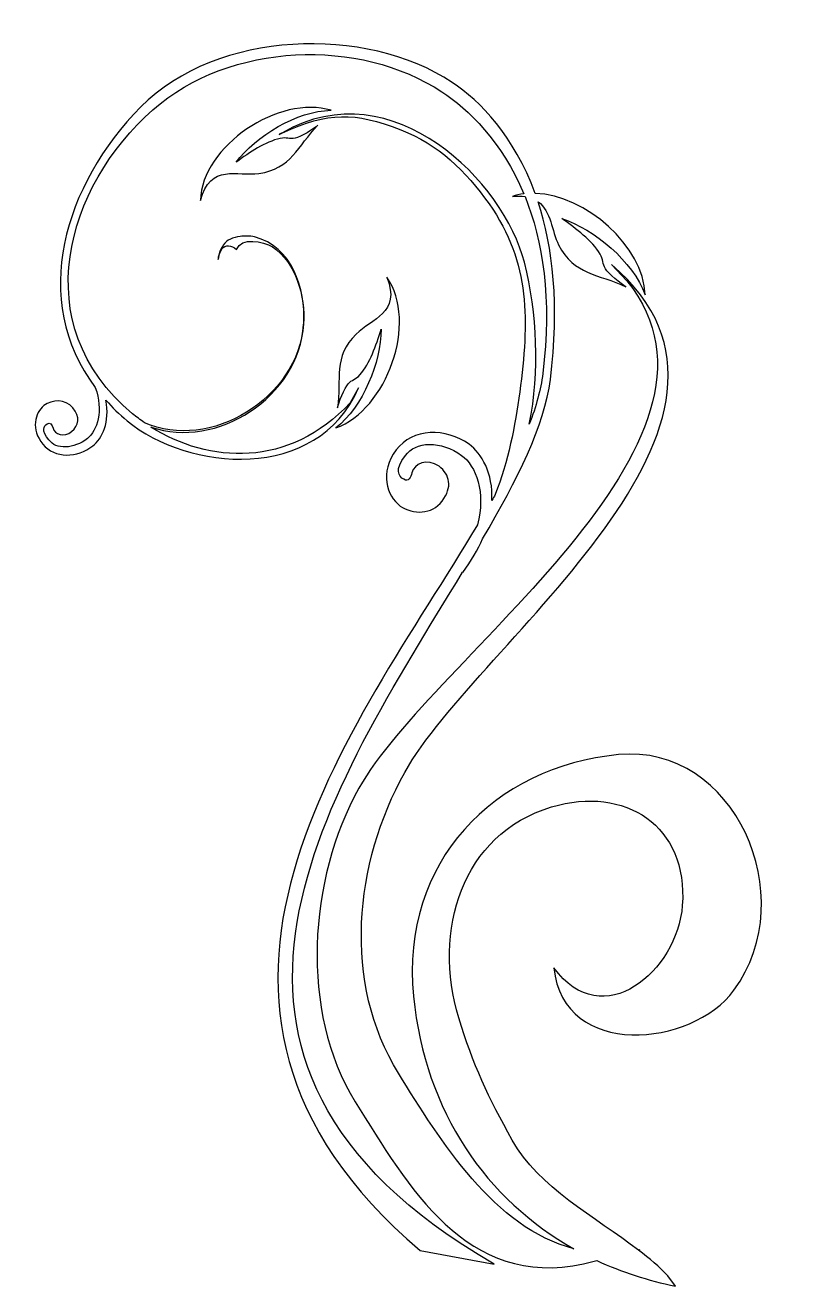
# Model space of a CAD drawing. Header units: centimetres. Extents: x -5.1 to 5.5, y -8.4 to 8.7.
import ezdxf

# ---------------------------------------------------------------- set-up
doc = ezdxf.new("R2010")
doc.units = ezdxf.units.CM
doc.header["$MEASUREMENT"] = 0
doc.layers.add('Camada 1', color=7, linetype='Continuous')

msp = doc.modelspace()

# ---------------------------------------------------------------- linework, layer by layer
at = {"layer": 'Camada 1'}
for points, knots in [([(2.21521, 6.04045), (2.41195, 5.90022), (2.61844, 5.74885), (2.73424, 5.55978), (2.73424, 5.55978), (2.7775, 5.48932), (2.76424, 5.42863), (2.80539, 5.36304), (2.80539, 5.36304), (2.84307, 5.30025), (3.01608, 5.15095), (3.08304, 5.11817), (3.08304, 5.11817), (2.70701, 5.29608), (2.37914, 5.27515), (2.17123, 5.68673), (2.17123, 5.68673), (2.07426, 5.87368), (2.07357, 6.1402), (1.89217, 6.26995), (1.89217, 6.26995), (2.09238, 5.65813), (2.18588, 4.8684), (2.05891, 3.86243), (2.05891, 3.86243), (1.98287, 3.24293), (1.61102, 2.51041), (1.14083, 1.70674), (1.14083, 1.70674), (1.07804, 1.56373), (0.99015, 1.41025), (0.87225, 1.25189), (0.87225, 1.25189), (0.87225, 1.25189), (0.87016, 1.25398), (0.86947, 1.25398), (0.86947, 1.25398), (-0.89345, -1.65308), (-3.48097, -5.34772), (1.29921, -8.11105), (1.29921, -8.11105), (1.29921, -8.11105), (0.29324, -7.92619), (0.29324, -7.92619), (0.29324, -7.92619), (-3.6428, -4.56775), (-0.59276, -0.88147), (1.0711, 1.89512), (1.0711, 1.89512), (1.18969, 2.33113), (1.04948, 2.69948), (0.85692, 2.83622), (0.85692, 2.83622), (0.57927, 3.04133), (0.22626, 3.02876), (0.09511, 2.83344), (0.09511, 2.83344), (-0.05277, 2.64437), (0.00026, 2.55229), (0.07487, 2.51321), (0.07487, 2.51321), (0.13906, 2.47066), (0.16695, 2.53972), (0.18441, 2.60251), (0.18441, 2.60251), (0.20952, 2.72321), (0.39441, 2.80272), (0.55136, 2.69112), (0.55136, 2.69112), (0.69786, 2.57253), (0.73763, 2.40857), (0.59181, 2.21672), (0.59181, 2.21672), (0.45507, 2.03323), (0.19904, 2.03395), (0.02465, 2.15113), (0.02465, 2.15113), (-0.15884, 2.28855), (-0.25861, 2.60738), (-0.02906, 2.90945), (-0.02906, 2.90945), (0.18999, 3.21012), (0.64343, 3.21221), (0.95876, 2.98758), (0.95876, 2.98758), (1.12828, 2.86341), (1.28385, 2.59343), (1.26711, 2.22645), (1.26711, 2.22645), (1.28314, 2.25365), (1.29852, 2.28016), (1.31246, 2.30667), (1.31246, 2.30667), (1.48478, 2.75247), (1.58384, 3.23591), (1.64454, 3.69565), (1.64454, 3.69565), (1.76871, 4.64863), (1.79384, 5.43624), (1.22806, 6.24271), (1.22806, 6.24271), (0.91691, 6.6843), (0.5367, 7.04847), (0.03442, 7.24241), (0.03442, 7.24241), (-0.60182, 7.48868), (-0.94017, 7.48379), (-1.56874, 7.20405), (-1.56874, 7.20405), (-0.06813, 8.06492), (1.44015, 6.52455), (1.70733, 5.44952), (1.70733, 5.44952), (1.88034, 4.75398), (1.91802, 3.97682), (1.77361, 3.25964), (1.77361, 3.25964), (1.8664, 3.49824), (1.9285, 3.72705), (1.9557, 3.94261), (1.9557, 3.94261), (2.08336, 4.95975), (1.95501, 5.74458), (1.71572, 6.33828), (1.71572, 6.33828), (1.66688, 6.34595), (1.60827, 6.34804), (1.54411, 6.34177), (1.54411, 6.34177), (1.59433, 6.35712), (1.64597, 6.36897), (1.69828, 6.37595), (1.69828, 6.37595), (1.40319, 7.08683), (0.94694, 7.52146), (0.59044, 7.75657), (0.59044, 7.75657), (-0.52439, 8.49332), (-2.27823, 8.43543), (-3.32609, 7.51246), (-3.32609, 7.51246), (-4.49531, 6.48553), (-5.05342, 4.60892), (-3.60094, 3.39991), (-3.60094, 3.39991), (-3.54861, 3.35946), (-3.49421, 3.31897), (-3.43978, 3.27921), (-3.43978, 3.27921), (-2.54959, 2.88366), (-1.35804, 3.60711), (-1.28271, 4.61377), (-1.28271, 4.61377), (-1.28271, 4.61168), (-1.28271, 4.61028), (-1.28271, 4.60888), (-1.28271, 4.60888), (-1.34481, 3.62802), (-2.46659, 2.90946), (-3.35048, 3.22058), (-3.35048, 3.22058), (-2.57051, 2.72734), (-1.48223, 2.65551), (-0.65133, 3.54848), (-0.65133, 3.54848), (-0.65133, 3.54848), (-0.53833, 3.75009), (-0.53833, 3.75009), (-0.53833, 3.75009), (-1.09713, 2.46157), (-2.85656, 2.62341), (-3.6742, 3.3057), (-3.6742, 3.3057), (-3.78093, 3.395), (-3.87512, 3.48638), (-3.96024, 3.58195), (-3.96024, 3.58195), (-3.90444, 3.28824), (-4.01117, 3.06569), (-4.13743, 2.96523), (-4.13743, 2.96523), (-4.34531, 2.80267), (-4.65578, 2.79082), (-4.81484, 2.98756), (-4.81484, 2.98756), (-4.98158, 3.18986), (-4.92229, 3.41034), (-4.80158, 3.51009), (-4.80158, 3.51009), (-4.68508, 3.59521), (-4.51136, 3.60357), (-4.4109, 3.48218), (-4.4109, 3.48218), (-4.30557, 3.35521), (-4.3265, 3.24289), (-4.42556, 3.15777), (-4.42556, 3.15777), (-4.52742, 3.07615), (-4.65858, 3.1229), (-4.67742, 3.20452), (-4.67742, 3.20452), (-4.69277, 3.24847), (-4.71229, 3.29382), (-4.75695, 3.26313), (-4.75695, 3.26313), (-4.80648, 3.23593), (-4.83998, 3.17105), (-4.73324, 3.04546), (-4.73324, 3.04546), (-4.63696, 2.91431), (-4.39558, 2.91849), (-4.21212, 3.0657), (-4.21212, 3.0657), (-4.07816, 3.16894), (-3.99236, 3.44522), (-4.10467, 3.75425), (-4.10467, 3.75425), (-4.9976, 4.9347), (-4.5274, 6.50646), (-3.48725, 7.55432), (-3.48725, 7.55432), (-2.45334, 8.59447), (-0.44277, 8.65797), (0.72926, 7.88431), (0.72926, 7.88431), (1.11087, 7.63177), (1.56989, 7.15877), (1.85244, 6.38161), (1.85244, 6.38161), (2.53962, 6.36068), (3.31955, 5.66792), (3.34257, 5.00797), (3.34257, 5.00797), (3.17655, 5.46699), (2.65471, 5.89744), (2.21521, 6.04045)], [0, 0, 0, 0, 0.01666667, 0.01666667, 0.01666667, 0.01666667, 0.03333333, 0.03333333, 0.03333333, 0.03333333, 0.05, 0.05, 0.05, 0.05, 0.06666667, 0.06666667, 0.06666667, 0.06666667, 0.08333333, 0.08333333, 0.08333333, 0.08333333, 0.1, 0.1, 0.1, 0.1, 0.11666667, 0.11666667, 0.11666667, 0.11666667, 0.13333333, 0.13333333, 0.13333333, 0.13333333, 0.15, 0.15, 0.15, 0.15, 0.16666667, 0.16666667, 0.16666667, 0.16666667, 0.18333333, 0.18333333, 0.18333333, 0.18333333, 0.2, 0.2, 0.2, 0.2, 0.21666667, 0.21666667, 0.21666667, 0.21666667, 0.23333333, 0.23333333, 0.23333333, 0.23333333, 0.25, 0.25, 0.25, 0.25, 0.26666667, 0.26666667, 0.26666667, 0.26666667, 0.28333333, 0.28333333, 0.28333333, 0.28333333, 0.3, 0.3, 0.3, 0.3, 0.31666667, 0.31666667, 0.31666667, 0.31666667, 0.33333333, 0.33333333, 0.33333333, 0.33333333, 0.35, 0.35, 0.35, 0.35, 0.36666667, 0.36666667, 0.36666667, 0.36666667, 0.38333333, 0.38333333, 0.38333333, 0.38333333, 0.4, 0.4, 0.4, 0.4, 0.41666667, 0.41666667, 0.41666667, 0.41666667, 0.43333333, 0.43333333, 0.43333333, 0.43333333, 0.45, 0.45, 0.45, 0.45, 0.46666667, 0.46666667, 0.46666667, 0.46666667, 0.48333333, 0.48333333, 0.48333333, 0.48333333, 0.5, 0.5, 0.5, 0.5, 0.51666667, 0.51666667, 0.51666667, 0.51666667, 0.53333333, 0.53333333, 0.53333333, 0.53333333, 0.55, 0.55, 0.55, 0.55, 0.56666667, 0.56666667, 0.56666667, 0.56666667, 0.58333333, 0.58333333, 0.58333333, 0.58333333, 0.6, 0.6, 0.6, 0.6, 0.61666667, 0.61666667, 0.61666667, 0.61666667, 0.63333333, 0.63333333, 0.63333333, 0.63333333, 0.65, 0.65, 0.65, 0.65, 0.66666667, 0.66666667, 0.66666667, 0.66666667, 0.68333333, 0.68333333, 0.68333333, 0.68333333, 0.7, 0.7, 0.7, 0.7, 0.71666667, 0.71666667, 0.71666667, 0.71666667, 0.73333333, 0.73333333, 0.73333333, 0.73333333, 0.75, 0.75, 0.75, 0.75, 0.76666667, 0.76666667, 0.76666667, 0.76666667, 0.78333333, 0.78333333, 0.78333333, 0.78333333, 0.8, 0.8, 0.8, 0.8, 0.81666667, 0.81666667, 0.81666667, 0.81666667, 0.83333333, 0.83333333, 0.83333333, 0.83333333, 0.85, 0.85, 0.85, 0.85, 0.86666667, 0.86666667, 0.86666667, 0.86666667, 0.88333333, 0.88333333, 0.88333333, 0.88333333, 0.9, 0.9, 0.9, 0.9, 0.91666667, 0.91666667, 0.91666667, 0.91666667, 0.93333333, 0.93333333, 0.93333333, 0.93333333, 0.95, 0.95, 0.95, 0.95, 0.96666667, 0.96666667, 0.96666667, 0.96666667, 1, 1, 1, 1]), ([(-2.68008, 6.28532), (-2.66333, 7.02898), (-1.60992, 7.72174), (-0.90949, 7.50687), (-0.90949, 7.50687), (-1.37831, 7.49988), (-1.93221, 7.15876), (-2.19801, 6.80366), (-2.19801, 6.80366), (-2.00965, 6.93971), (-1.80733, 7.08063), (-1.59876, 7.12666), (-1.59876, 7.12666), (-1.52272, 7.1441), (-1.47038, 7.11409), (-1.39855, 7.12944), (-1.39855, 7.12944), (-1.32672, 7.14479), (-1.13973, 7.25432), (-1.0888, 7.30663), (-1.0888, 7.30663), (-1.36577, 7.01921), (-1.45017, 6.71505), (-1.88829, 6.65295), (-1.88829, 6.65295), (-2.1764, 6.6111), (-2.54822, 6.79459), (-2.68008, 6.28532)], [0, 0, 0, 0, 0.125, 0.125, 0.125, 0.125, 0.25, 0.25, 0.25, 0.25, 0.375, 0.375, 0.375, 0.375, 0.5, 0.5, 0.5, 0.5, 0.625, 0.625, 0.625, 0.625, 0.75, 0.75, 0.75, 0.75, 1, 1, 1, 1]), ([(-1.61548, 7.18178), (-1.59873, 7.18877), (-1.58548, 7.19572), (-1.56873, 7.20411), (-1.56873, 7.20411), (-1.5813, 7.19575), (-1.59175, 7.19085), (-1.60432, 7.18387), (-1.60432, 7.18387), (-1.60432, 7.18387), (-1.61548, 7.18178), (-1.61548, 7.18178)], [0, 0, 0, 0, 0.25, 0.25, 0.25, 0.25, 0.5, 0.5, 0.5, 0.5, 1, 1, 1, 1]), ([(-1.71036, 5.66302), (-1.70827, 5.66233), (-1.70547, 5.66024), (-1.70547, 5.65813), (-1.70547, 5.65813), (-1.83035, 5.73208), (-2.12685, 5.79555), (-2.19312, 5.62463), (-2.19312, 5.62463), (-2.2608, 5.68882), (-2.34171, 5.68882), (-2.39055, 5.63162), (-2.39055, 5.63162), (-2.39544, 5.62395), (-2.39891, 5.61559), (-2.40312, 5.6072), (-2.40312, 5.6072), (-2.40312, 5.6072), (-2.42683, 5.55278), (-2.42683, 5.55278), (-2.42683, 5.55278), (-2.43172, 5.53116), (-2.438, 5.51301), (-2.44009, 5.48931), (-2.44009, 5.48931), (-2.44009, 5.48931), (-2.438, 5.51302), (-2.438, 5.51302), (-2.438, 5.51302), (-2.438, 5.52069), (-2.43311, 5.52977), (-2.43173, 5.53813), (-2.43173, 5.53813), (-2.43173, 5.53813), (-2.43522, 5.52977), (-2.43522, 5.52977), (-2.43522, 5.52977), (-2.43453, 5.54371), (-2.43033, 5.55348), (-2.42686, 5.56536), (-2.42686, 5.56536), (-2.4171, 5.60513), (-2.40244, 5.63791), (-2.37942, 5.66791), (-2.37942, 5.66791), (-2.37942, 5.66791), (-2.37243, 5.68326), (-2.37243, 5.68326), (-2.37243, 5.68326), (-2.3229, 5.75232), (-2.23847, 5.78999), (-2.14362, 5.79976), (-2.14362, 5.79976), (-2.08083, 5.80952), (-2.01247, 5.80743), (-1.94899, 5.79349), (-1.94899, 5.79349), (-1.44321, 5.66583), (-1.25345, 5.09306), (-1.28137, 4.62914), (-1.28137, 4.62914), (-1.28206, 4.62496), (-1.28206, 4.61938), (-1.28277, 4.61379), (-1.28277, 4.61379), (-1.26038, 4.98913), (-1.38598, 5.44257), (-1.71036, 5.66302)], [0, 0, 0, 0, 0.05555556, 0.05555556, 0.05555556, 0.05555556, 0.11111111, 0.11111111, 0.11111111, 0.11111111, 0.16666667, 0.16666667, 0.16666667, 0.16666667, 0.22222222, 0.22222222, 0.22222222, 0.22222222, 0.27777778, 0.27777778, 0.27777778, 0.27777778, 0.33333333, 0.33333333, 0.33333333, 0.33333333, 0.38888889, 0.38888889, 0.38888889, 0.38888889, 0.44444444, 0.44444444, 0.44444444, 0.44444444, 0.5, 0.5, 0.5, 0.5, 0.55555556, 0.55555556, 0.55555556, 0.55555556, 0.61111111, 0.61111111, 0.61111111, 0.61111111, 0.66666667, 0.66666667, 0.66666667, 0.66666667, 0.72222222, 0.72222222, 0.72222222, 0.72222222, 0.77777778, 0.77777778, 0.77777778, 0.77777778, 0.83333333, 0.83333333, 0.83333333, 0.83333333, 0.88888889, 0.88888889, 0.88888889, 0.88888889, 1, 1, 1, 1]), ([(-1.70549, 5.65606), (-1.70549, 5.65606), (-1.70549, 5.65815), (-1.70549, 5.65815), (-1.70549, 5.65815), (-1.70549, 5.65815), (-1.70549, 5.65606), (-1.70409, 5.65606), (-1.70409, 5.65606), (-1.7006, 5.65397), (-1.7006, 5.65397), (-1.70549, 5.65606)], [0, 0, 0, 0, 0.25, 0.25, 0.25, 0.25, 0.5, 0.5, 0.5, 0.5, 1, 1, 1, 1]), ([(0.20602, -4.48404), (0.02465, -2.65765), (1.29851, -1.37749), (2.9819, -1.21355), (2.9819, -1.21355), (4.54807, -1.06216), (5.47732, -3.12924), (4.54598, -4.40173), (4.54598, -4.40173), (3.9781, -5.17611), (2.23543, -5.34074), (2.10568, -4.09756), (2.10568, -4.09756), (2.76494, -5.00656), (3.78208, -4.14151), (3.84627, -3.25412), (3.84627, -3.25412), (3.92649, -2.17697), (3.07051, -1.62445), (2.07499, -1.92234), (2.07499, -1.92234), (0.84785, -2.29069), (0.46765, -3.60504), (0.81785, -4.77775), (0.81785, -4.77775), (1.00761, -5.40283), (1.22317, -5.85979), (1.5427, -6.43113), (1.5427, -6.43113), (1.89571, -7.06946), (2.66869, -7.47409), (3.2526, -7.92058), (3.2526, -7.92058), (3.26027, -7.91918), (3.26654, -7.9178), (3.27284, -7.91709), (3.27284, -7.91709), (3.27284, -7.91709), (3.25469, -7.92127), (3.25469, -7.92127), (3.25469, -7.92127), (3.4005, -8.0329), (3.53584, -8.14662), (3.64815, -8.26938), (3.64815, -8.26938), (3.64815, -8.26938), (3.75488, -8.40752), (3.75488, -8.40752), (3.75488, -8.40752), (3.38166, -8.33288), (3.02516, -8.21567), (2.6903, -8.06219), (2.6903, -8.06219), (2.6903, -8.06219), (2.50753, -8.10754), (2.50753, -8.10754), (2.50753, -8.10754), (0.92111, -8.4424), (0.13279, -7.06667), (-0.58299, -5.91279), (-0.58299, -5.91279), (-1.34131, -4.68846), (-1.21855, -2.89485), (-0.53486, -1.66908), (-0.53486, -1.66908), (0.44809, 0.09384), (4.86203, 3.00367), (3.09631, 5.19702), (3.09631, 5.19702), (3.09631, 5.19702), (2.88843, 5.41816), (2.88843, 5.41816), (2.88843, 5.41816), (5.38456, 3.28969), (1.06971, 0.308), (0.08673, -1.45423), (0.08673, -1.45423), (-0.59624, -2.68137), (-0.7588, -4.30056), (0.00093, -5.5263), (0.00093, -5.5263), (0.5709, -6.44509), (1.3013, -7.62617), (2.37705, -7.90104), (2.37705, -7.90104), (1.20016, -7.24177), (0.36231, -6.06069), (0.20602, -4.48404)], [0, 0, 0, 0, 0.04347826, 0.04347826, 0.04347826, 0.04347826, 0.08695652, 0.08695652, 0.08695652, 0.08695652, 0.13043478, 0.13043478, 0.13043478, 0.13043478, 0.17391304, 0.17391304, 0.17391304, 0.17391304, 0.2173913, 0.2173913, 0.2173913, 0.2173913, 0.26086957, 0.26086957, 0.26086957, 0.26086957, 0.30434783, 0.30434783, 0.30434783, 0.30434783, 0.34782609, 0.34782609, 0.34782609, 0.34782609, 0.39130435, 0.39130435, 0.39130435, 0.39130435, 0.43478261, 0.43478261, 0.43478261, 0.43478261, 0.47826087, 0.47826087, 0.47826087, 0.47826087, 0.52173913, 0.52173913, 0.52173913, 0.52173913, 0.56521739, 0.56521739, 0.56521739, 0.56521739, 0.60869565, 0.60869565, 0.60869565, 0.60869565, 0.65217391, 0.65217391, 0.65217391, 0.65217391, 0.69565217, 0.69565217, 0.69565217, 0.69565217, 0.73913043, 0.73913043, 0.73913043, 0.73913043, 0.7826087, 0.7826087, 0.7826087, 0.7826087, 0.82608696, 0.82608696, 0.82608696, 0.82608696, 0.86956522, 0.86956522, 0.86956522, 0.86956522, 0.91304348, 0.91304348, 0.91304348, 0.91304348, 1, 1, 1, 1]), ([(-0.8488, 3.20737), (-0.47558, 3.49479), (-0.23626, 4.09894), (-0.23417, 4.54333), (-0.23417, 4.54333), (-0.30466, 4.32079), (-0.38138, 4.08708), (-0.52161, 3.92592), (-0.52161, 3.92592), (-0.57323, 3.86731), (-0.63252, 3.86104), (-0.68068, 3.80453), (-0.68068, 3.80453), (-0.72743, 3.75151), (-0.81392, 3.54921), (-0.82231, 3.47803), (-0.82231, 3.47803), (-0.77138, 3.87358), (-0.88719, 4.16658), (-0.57186, 4.47845), (-0.57186, 4.47845), (-0.36675, 4.68356), (0.04205, 4.7596), (-0.15607, 5.24654), (-0.15607, 5.24654), (0.27301, 4.6403), (-0.15604, 3.45574), (-0.8488, 3.20737)], [0, 0, 0, 0, 0.125, 0.125, 0.125, 0.125, 0.25, 0.25, 0.25, 0.25, 0.375, 0.375, 0.375, 0.375, 0.5, 0.5, 0.5, 0.5, 0.625, 0.625, 0.625, 0.625, 0.75, 0.75, 0.75, 0.75, 1, 1, 1, 1])]:
    msp.add_open_spline(points, degree=3, knots=knots, dxfattribs=at)

doc.saveas('drawing.dxf')
